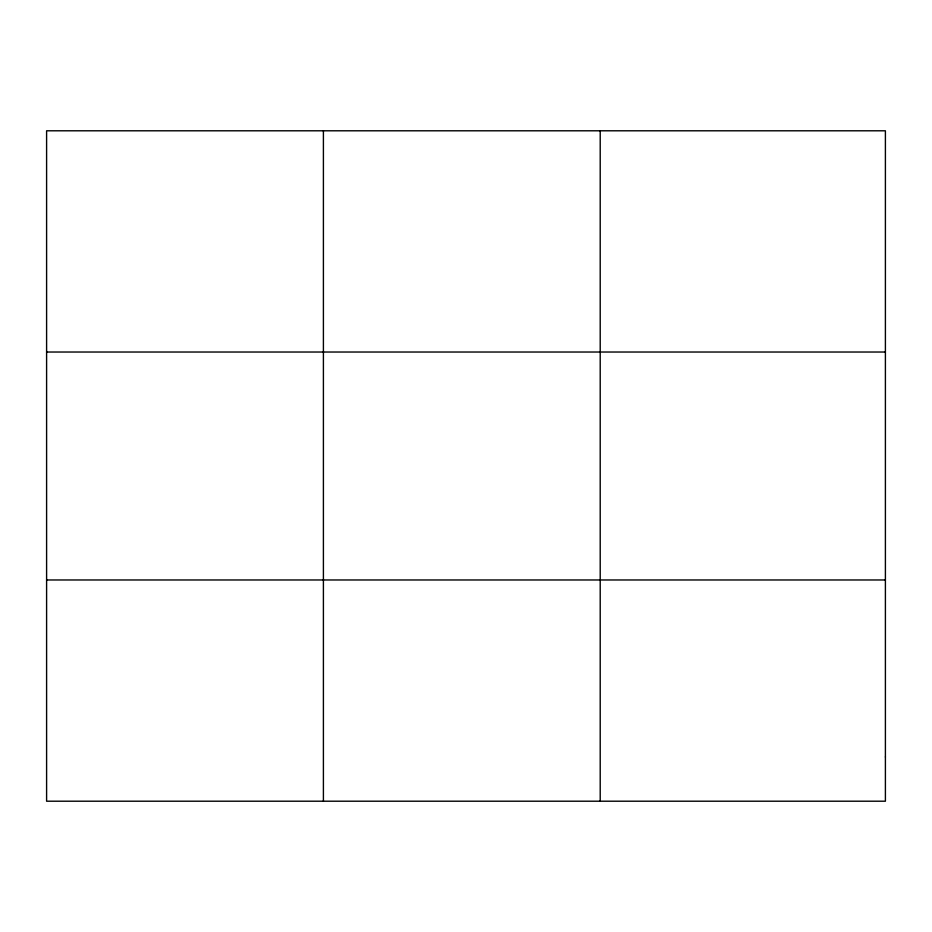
<?xml version="1.0" encoding="UTF-8"?>
<svg xmlns="http://www.w3.org/2000/svg" width="932" height="932" viewBox="0 0 932 932"><rect width="100%" height="100%" fill="white"/><g stroke="black" fill="none" stroke-linecap="round" stroke-linejoin="round"><path stroke-width="1.4" d="M323.404 130.795L323.404 801.205M600.208 130.795L600.208 801.205M46.6 352.028L885.4 352.028M46.6 579.972L885.4 579.972M885.4 756.959L885.4 801.205L46.6 801.205L46.6 130.795L885.4 130.795L885.4 756.959"/></g></svg>
